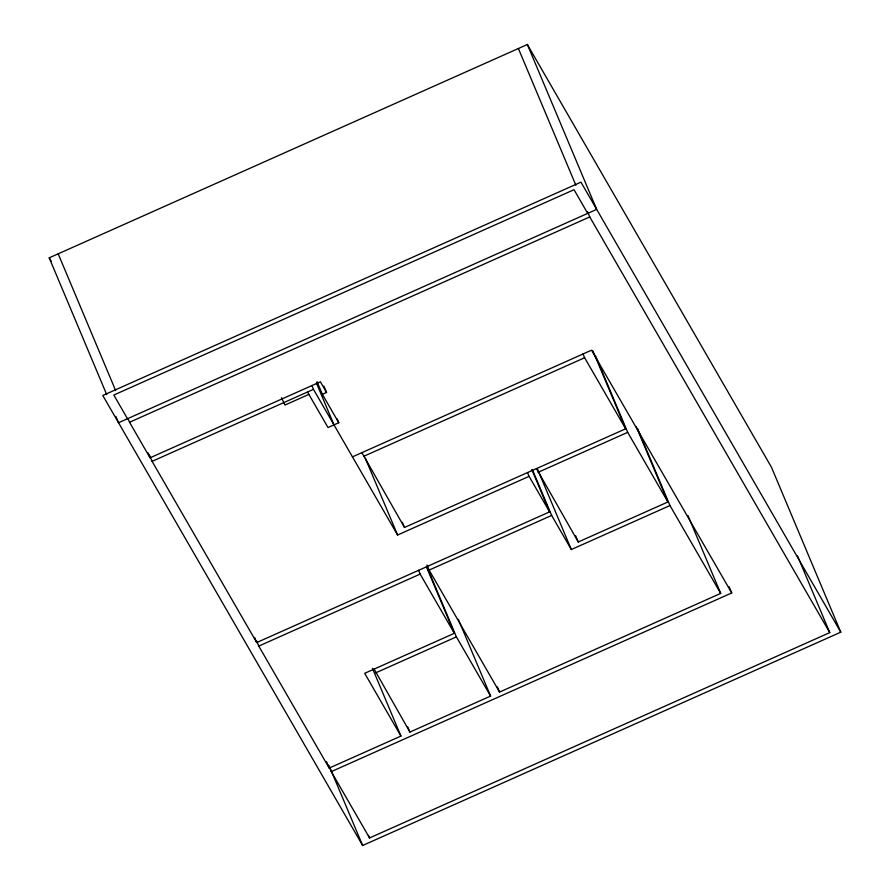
<?xml version="1.0" encoding="UTF-8"?>
<svg xmlns="http://www.w3.org/2000/svg" width="890" height="890" viewBox="0 0 890 890"><rect width="100%" height="100%" fill="white"/><g stroke="black" fill="none" stroke-linecap="round" stroke-linejoin="round"><path stroke-width="1.33" d="M106.711 394.604L49.217 257.833L527.358 44.5L771.474 467.272L840.783 632.167L362.642 845.5L102.795 395.483L580.948 182.15L840.783 632.167M127.926 418.445L129.54 422.272L589.759 216.938L829.769 632.612L369.561 837.946L331.269 771.63L328.577 765.233M129.54 422.272L150.054 457.805L320.4 381.799L326.552 392.457L322.369 394.326L317.029 381.643M152.112 461.354L313.48 389.353L397.585 535.024L529.083 476.35L549.597 511.884L256.732 642.547L152.112 461.354L149.42 454.968M308.875 394.392L284.967 405.061L281.496 397.697M337.176 418.945L338.779 422.75L328.021 427.545L307.506 392.023M352.462 456.859L591.527 350.193L731.714 592.962L331.269 771.63M363.476 456.414L584.619 357.747L625.648 428.802L404.505 527.47L361.863 452.576M538.038 472.356L627.695 432.351L667.901 501.982L578.255 541.988L536.436 468.518M258.779 646.096L420.158 574.095L454.345 633.313L364.689 673.307L400.934 736.075L329.211 768.081L258.779 646.096L256.632 640.989M429.125 570.101L551.644 515.432L571.335 549.542L669.959 505.542L720.689 593.408L499.557 692.075L429.125 570.101L426.966 564.983M375.714 672.862L456.392 636.862L490.59 696.08L409.901 732.081L374.1 669.024M587.7 213.389L574.028 189.704L113.82 395.038L127.492 418.723M322.369 394.326L338.779 422.75M49.217 257.833L51.297 261.438M797.529 555.916L829.769 632.612M527.358 44.5L596.667 209.395L118.526 422.728L115.845 416.331M587.611 211.831L589.759 216.938M518.392 48.505L575.886 185.265M729.021 586.577L731.714 592.962M687.914 515.443L720.689 593.408M637.718 428.847L669.959 505.542M636.205 426.566L667.901 501.982M595.455 355.655L627.695 432.351M592.873 350.827L625.648 428.802M583.006 353.909L584.619 357.747M575.563 535.591L578.255 541.988M537.482 469.008L571.335 549.542M532.298 469.419L551.644 515.432M531.864 469.697L549.597 511.884M527.47 472.512L529.083 476.35M497.399 686.969L499.557 692.075M458.35 619.384L490.59 696.08M426.844 566.563L456.392 636.862M426.41 566.841L454.345 633.313M402.358 522.352L404.505 527.47M418.545 570.268L420.158 574.095M365.356 458.328L397.585 535.024M323.882 386.115L326.552 392.457M316.406 383.023L333.995 424.886M311.867 385.526L313.48 389.353M407.753 726.963L409.901 732.081M372.454 668.334L400.934 736.075M368.482 835.387L369.561 837.946M329.333 766.245L362.642 845.5M326.53 761.684L329.211 768.081M254.585 637.429L256.732 642.547M147.907 452.687L150.054 457.805M58.184 253.828L115.667 390.599"/></g></svg>
